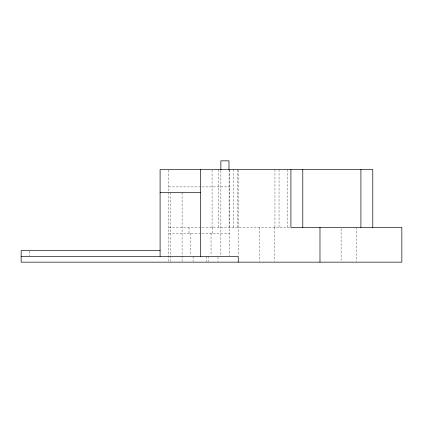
<?xml version="1.0" encoding="UTF-8"?>
<svg xmlns="http://www.w3.org/2000/svg" width="423" height="423" viewBox="0 0 423 423"><rect width="100%" height="100%" fill="white"/><g stroke="black" fill="none" stroke-linecap="round" stroke-linejoin="round"><path stroke-width="0.32" stroke-dasharray="2.12 1.59" d="M168.772 186.897L229.562 186.897M168.772 227.421L290.522 227.421M168.772 233.21L229.562 233.21M356.161 227.421L356.161 261.499M341.107 228.732L341.107 261.499M287.233 169.528L287.233 227.421M279.043 169.528L279.043 227.421M274.95 169.528L274.95 227.421M274.289 227.421L274.289 261.499M259.236 227.421L259.236 261.499M238.244 170.183L238.244 255.587M237.287 169.528L237.287 227.421M233.195 169.528L233.195 227.421M229.562 169.528L229.562 255.709M229.102 170.189L229.102 227.421M220.875 170.728L220.875 255.709M218.458 169.528L218.458 227.421M217.982 257.01L217.982 261.514M212.193 227.421L212.193 233.21M212.082 170.189L212.082 227.421M211.035 233.21L211.035 255.08M208.121 256.364L208.121 261.514M206.403 256.364L206.403 261.514M193.105 256.364L193.105 261.514M190.191 233.21L190.191 255.08M189.033 227.421L189.033 233.21M182.091 192.687L182.091 261.499M170.511 192.687L170.511 261.499M168.772 170.173L168.772 262.154M29.832 251.22L29.832 256.364"/><path stroke-width="0.63" d="M160.09 192.687L200.613 192.687M160.09 250.575L21.15 250.575L21.15 262.154L401.85 262.154L401.85 227.421L290.913 227.421L290.913 169.528M21.15 256.364L238.244 256.364L238.244 262.154M372.785 227.421L372.785 169.528L160.09 169.528L160.09 256.364M360.914 169.528L360.914 227.421M319.978 227.421L319.978 262.154M302.789 169.528L302.789 227.421M228.98 169.528L228.98 160.846L220.875 160.846L220.875 170.067M200.613 169.528L200.613 256.364"/></g></svg>
